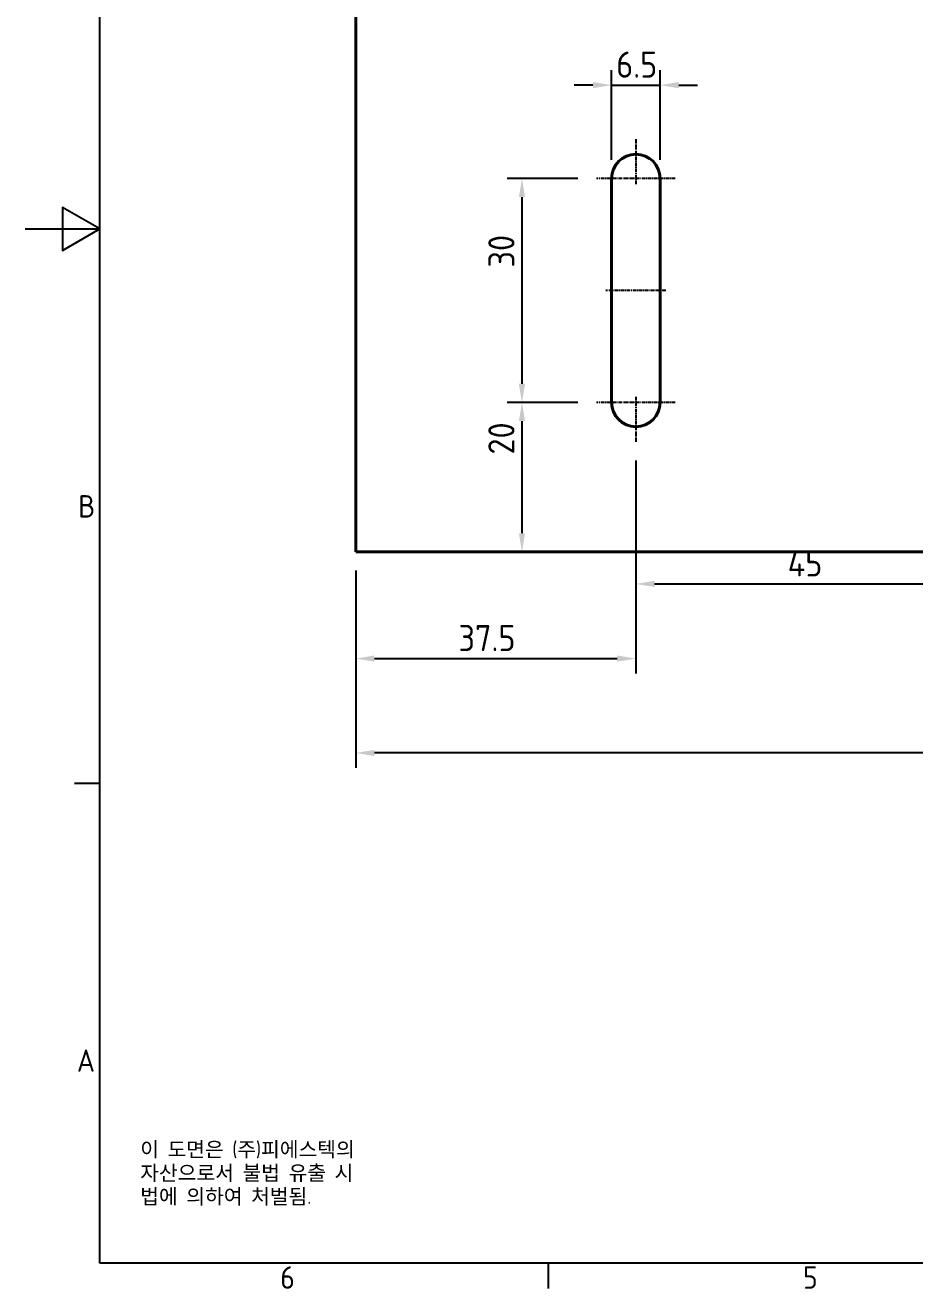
# Model space of a CAD drawing. Header units: millimetres. Extents: x 0 to 420, y 0 to 297.
# Drawn here: x 0 to 119.1, y 6.6 to 175.8 of the extents above; entities that cross this region are included whole.
import ezdxf

# ---------------------------------------------------------------- set-up
doc = ezdxf.new("R2010")
doc.units = ezdxf.units.MM
doc.linetypes.add('CHAIN', pattern=[0.7087, 0.4724, -0.0591, 0.1181, -0.0591])
doc.layers.get('0').update_dxf_attribs({"color": 3, "lineweight": 25, "true_color": 0x00ff00})
for name, color, linetype, lineweight, true_color in [('가시적인 것(ISO)', 3, 'Continuous', 40, 0x00ff00), ('기호(ISO)', 5, 'Continuous', 25, 0x0000ff), ('중심 표식(ISO)', 1, 'Continuous', 25, 0xff0000), ('중심선(ISO)', 1, 'Continuous', 25, 0xff0000), ('치수(ISO)', 2, 'Continuous', 25, 0xffff00)]:
    doc.layers.add(name, color=color, linetype=linetype, lineweight=lineweight, true_color=true_color)
doc.layers.add('경계(ISO)', color=7, linetype='Continuous', lineweight=25)
doc.styles.add('문자 텍스트_PSTEK_POSCO', font='isocp.shx')
doc.styles.add('치수 텍스트_PSTEK_POSCO', font='isocp.shx')
doc.dimstyles.new('치수_PSTEK_POSCO', dxfattribs={"dimtxt": 3.5, "dimasz": 2.5, "dimexe": 2, "dimexo": 2.5, "dimgap": 1, "dimtad": 1, "dimrnd": 1e-08, "dimdsep": 46, "dimtxsty": '치수 텍스트_PSTEK_POSCO', "dimcen": 0.09, "dimdle": 10, "dimclrd": 7, "dimclre": 7, "dimclrt": 2, "dimadec": 1, "dimazin": 2, "dimtfac": 1, "dimtmove": 0, "dimatfit": 3, "dimfxl": 1, "dimtolj": 1, "dimlwd": -1, "dimlwe": -1, "dimarcsym": 0})

# ---------------------------------------------------------------- blocks, each defined once
blk = doc.blocks.new('경계 Default Border')
at = {"layer": '경계(ISO)'}
for p, q in [((10, 74.25000190734863), (6.599999666213989, 74.25000190734863)), ((70, 10), (70, 6.599999666213989))]:
    blk.add_line(p, q, dxfattribs=at)
at = {"layer": '경계(ISO)', "flags": 128}
for points in [[(10, 10), (10, 287.0000076293945), (410, 287.0000076293945), (410, 10), (10, 10)], [(0, 148.5000038146973), (10, 148.5000038146973), (5, 151.3867473602295), (5, 145.6132507324219), (10, 148.5000038146973)]]:
    blk.add_lwpolyline(points, dxfattribs=at)
at = {"layer": '경계(ISO)', "color": 2, "true_color": 0xffff00, "char_height": 3.00000011920929, "attachment_point": 7, "style": '문자 텍스트_PSTEK_POSCO'}
for s, insert in [('B', (7.078270083685684, 109.8463944559917)), ('A', (6.914400698149937, 35.61784856929444)), ('6', (34.14453946055966, 6.57139439638704)), ('5', (104.1445394605597, 6.57139439638704))]:
    blk.add_mtext(s, dxfattribs=dict(at, insert=insert))
blk = doc.blocks.new('*D24')
at = {"layer": 'Defpoints', "color": 0, "transparency": 16777216}
for p in [(44.25864039015554, 105.2554485739374), (209.2586403901555, 105.2554485739375), (44.25864039015554, 78.32059955630866)]:
    blk.add_point(p, dxfattribs=at)
at = {"layer": '치수(ISO)', "color": 7, "transparency": 16777216}
for p, q in [((44.25864039015554, 102.7554485739374), (44.25864039015554, 76.32059955630866)), ((209.2586403901555, 102.7554485739375), (209.2586403901555, 76.32059955630866)), ((206.7586403901555, 78.32059955630866), (46.75864039015554, 78.32059955630866))]:
    blk.add_line(p, q, dxfattribs=at)
for points in [[(46.75864039015554, 78.73726622297534), (46.75864039015554, 77.903932889642), (44.25864039015554, 78.32059955630866)], [(206.7586403901555, 78.73726622297534), (206.7586403901555, 77.903932889642), (209.2586403901555, 78.32059955630866)]]:
    blk.add_solid(points, dxfattribs=at)
at = {"layer": '치수(ISO)', "color": 2, "transparency": 16777216, "insert": (126.3861530167402, 81.07059955630866), "char_height": 3.5, "attachment_point": 4, "style": '치수 텍스트_PSTEK_POSCO'}
blk.add_mtext('\\A1;165', dxfattribs=at)
blk = doc.blocks.new('*D26')
at = {"layer": 'Defpoints', "color": 0, "transparency": 16777216}
for p in [(81.75864039015543, 120.0054485739375), (44.25864039015554, 105.2554485739374), (81.75864039015543, 90.9612440067705)]:
    blk.add_point(p, dxfattribs=at)
at = {"layer": '치수(ISO)', "color": 7, "transparency": 16777216}
for p, q in [((81.75864039015543, 117.5054485739375), (81.75864039015543, 88.9612440067705)), ((44.25864039015554, 102.7554485739374), (44.25864039015554, 88.9612440067705)), ((46.75864039015554, 90.9612440067705), (79.25864039015543, 90.9612440067705))]:
    blk.add_line(p, q, dxfattribs=at)
for points in [[(46.75864039015554, 91.37791067343717), (46.75864039015554, 90.54457734010383), (44.25864039015554, 90.9612440067705)], [(79.25864039015543, 91.37791067343717), (79.25864039015543, 90.54457734010383), (81.75864039015543, 90.9612440067705)]]:
    blk.add_solid(points, dxfattribs=at)
at = {"layer": '치수(ISO)', "color": 2, "transparency": 16777216, "insert": (58.01115301674037, 93.7112440067705), "char_height": 3.5, "attachment_point": 4, "style": '치수 텍스트_PSTEK_POSCO'}
blk.add_mtext('\\A1;37.5', dxfattribs=at)
blk = doc.blocks.new('*D27')
at = {"layer": 'Defpoints', "color": 0, "transparency": 16777216}
for p in [(81.75864039015543, 120.0054485739375), (126.7586403901555, 120.0054485739375), (126.7586403901555, 100.9612440067705)]:
    blk.add_point(p, dxfattribs=at)
at = {"layer": '치수(ISO)', "color": 7, "transparency": 16777216}
for p, q in [((81.75864039015543, 117.5054485739375), (81.75864039015543, 98.9612440067705)), ((126.7586403901555, 117.5054485739375), (126.7586403901555, 98.9612440067705)), ((84.25864039015543, 100.9612440067705), (124.2586403901555, 100.9612440067705))]:
    blk.add_line(p, q, dxfattribs=at)
for points in [[(84.25864039015543, 101.3779106734372), (84.25864039015543, 100.5445773401038), (81.75864039015543, 100.9612440067705)], [(124.2586403901555, 101.3779106734372), (124.2586403901555, 100.5445773401038), (126.7586403901555, 100.9612440067705)]]:
    blk.add_solid(points, dxfattribs=at)
at = {"layer": '치수(ISO)', "color": 2, "transparency": 16777216, "insert": (102.0861530167402, 103.7112440067705), "char_height": 3.5, "attachment_point": 4, "style": '치수 텍스트_PSTEK_POSCO'}
blk.add_mtext('\\A1;45', dxfattribs=at)
blk = doc.blocks.new('*D32')
at = {"layer": 'Defpoints', "color": 0, "transparency": 16777216}
for p in [(76.50864039015539, 155.2554485739375), (66.5086403901554, 125.2554485739375), (76.50864039015543, 125.2554485739375)]:
    blk.add_point(p, dxfattribs=at)
at = {"layer": '치수(ISO)', "color": 7, "transparency": 16777216}
for p, q in [((74.00864039015539, 155.2554485739375), (64.5086403901554, 155.2554485739375)), ((66.5086403901554, 152.7554485739375), (66.5086403901554, 127.7554485739375)), ((74.00864039015543, 125.2554485739375), (64.5086403901554, 125.2554485739375))]:
    blk.add_line(p, q, dxfattribs=at)
for points in [[(66.09197372348874, 152.7554485739375), (66.92530705682208, 152.7554485739375), (66.5086403901554, 155.2554485739375)], [(66.09197372348874, 127.7554485739375), (66.92530705682208, 127.7554485739375), (66.5086403901554, 125.2554485739375)]]:
    blk.add_solid(points, dxfattribs=at)
at = {"layer": '치수(ISO)', "color": 2, "transparency": 16777216, "insert": (63.75864039015539, 143.3290706211816), "char_height": 3.5, "attachment_point": 4, "rotation": 90, "style": '치수 텍스트_PSTEK_POSCO'}
blk.add_mtext('\\A1;30', dxfattribs=at)
blk = doc.blocks.new('*D33')
at = {"layer": 'Defpoints', "color": 0, "transparency": 16777216}
for p in [(85.0086403901554, 167.7559871392649), (78.5086403901554, 155.2554485739375), (85.0086403901554, 155.2554485739375)]:
    blk.add_point(p, dxfattribs=at)
at = {"layer": '치수(ISO)', "color": 7, "transparency": 16777216}
for p, q in [((78.5086403901554, 157.7554485739375), (78.5086403901554, 169.7559871392649)), ((85.0086403901554, 157.7554485739375), (85.0086403901554, 169.7559871392649)), ((76.0086403901554, 167.7559871392649), (73.5086403901554, 167.7559871392649)), ((78.5086403901554, 167.7559871392649), (85.0086403901554, 167.7559871392649)), ((87.5086403901554, 167.7559871392649), (90.0086403901554, 167.7559871392649))]:
    blk.add_line(p, q, dxfattribs=at)
for points in [[(76.0086403901554, 168.1726538059315), (76.0086403901554, 167.3393204725982), (78.5086403901554, 167.7559871392649)], [(87.5086403901554, 168.1726538059315), (87.5086403901554, 167.3393204725982), (85.0086403901554, 167.7559871392649)]]:
    blk.add_solid(points, dxfattribs=at)
at = {"layer": '치수(ISO)', "color": 2, "transparency": 16777216, "insert": (79.1314286072913, 170.5059871392649), "char_height": 3.5, "attachment_point": 4, "style": '치수 텍스트_PSTEK_POSCO'}
blk.add_mtext('\\A1;6.5', dxfattribs=at)
blk = doc.blocks.new('*D34')
at = {"layer": 'Defpoints', "color": 0, "transparency": 16777216}
for p in [(76.50864039015543, 125.2554485739375), (64.62582789015579, 105.2554485739374), (66.50864039015545, 105.2554485739374)]:
    blk.add_point(p, dxfattribs=at)
at = {"layer": '치수(ISO)', "color": 7, "transparency": 16777216}
for p, q in [((74.00864039015543, 125.2554485739375), (64.50864039015545, 125.2554485739375)), ((66.50864039015545, 122.7554485739375), (66.50864039015545, 107.7554485739374))]:
    blk.add_line(p, q, dxfattribs=at)
for points in [[(66.09197372348878, 122.7554485739375), (66.92530705682212, 122.7554485739375), (66.50864039015545, 125.2554485739375)], [(66.09197372348878, 107.7554485739374), (66.92530705682212, 107.7554485739374), (66.50864039015545, 105.2554485739374)]]:
    blk.add_solid(points, dxfattribs=at)
at = {"layer": '치수(ISO)', "color": 2, "transparency": 16777216, "insert": (63.75829590196645, 118.2846316448036), "char_height": 3.5, "attachment_point": 4, "rotation": 90, "style": '치수 텍스트_PSTEK_POSCO'}
blk.add_mtext('\\A1;20', dxfattribs=at)

msp = doc.modelspace()

# ---------------------------------------------------------------- linework, layer by layer
at = {"layer": '가시적인 것(ISO)'}
for p, q in [((44.25864039015554, 105.2554485739374), (44.25864039015551, 205.2554485739374)), ((78.50864039015542, 125.2554485739375), (78.5086403901554, 155.2554485739375)), ((85.0086403901554, 155.2554485739375), (85.00864039015542, 125.2554485739375)), ((209.2586403901555, 105.2554485739375), (44.25864039015554, 105.2554485739374))]:
    msp.add_line(p, q, dxfattribs=at)
for centre, start, end in [((81.75864039015539, 155.2554485739375), 0, 180), ((81.75864039015543, 125.2554485739375), 180, 0)]:
    msp.add_arc(centre, 3.250000000000002, start, end, dxfattribs=at)
at = {"layer": '중심 표식(ISO)', "linetype": 'CHAIN'}
for p, q in [((81.75864039015539, 160.5054485739375), (81.75864039015539, 154.5054485739375)), ((87.0086403901554, 155.2554485739375), (76.50864039015539, 155.2554485739375)), ((87.00864039015543, 125.2554485739375), (76.50864039015543, 125.2554485739375)), ((81.75864039015543, 126.0054485739374), (81.75864039015543, 120.0054485739375))]:
    msp.add_line(p, q, dxfattribs=at)
at = {"layer": '중심선(ISO)', "linetype": 'CHAIN'}
msp.add_line((85.7586403901554, 140.2554485739375), (77.75864039015542, 140.2554485739375), dxfattribs=at)

# ---------------------------------------------------------------- block references
msp.add_blockref('경계 Default Border', (0, 0))

# ---------------------------------------------------------------- texts
at = {"layer": '기호(ISO)', "color": 7, "insert": (15.39462540488438, 26.22827243992431), "char_height": 2.000000029802322, "width": 51.24013826054251, "attachment_point": 1, "line_spacing_factor": 0.9442214369773865, "style": '문자 텍스트_PSTEK_POSCO'}
msp.add_mtext('{이 도면은 (주)피에스텍의\\P자산으로서 불법 유출 시 \\P법에 의하여 처벌됨.}', dxfattribs=at)

# ---------------------------------------------------------------- dimensions: what is measured, and where the dimension line sits
at = {"layer": '치수(ISO)', "color": 7}
for base, p1, p2, override, picture, middle in [((85.0086403901554, 167.7559871392649), (78.5086403901554, 155.2554485739375), (85.0086403901554, 155.2554485739375), {"dimdec": 2, "dimtp": 0, "dimtm": -0, "dimtdec": 2, "dimtofl": 1, "dimatfit": 1}, '*D33', (81.7586403901554, 167.7559871392649)), ((81.75864039015543, 90.9612440067705), (44.25864039015554, 105.2554485739374), (81.75864039015543, 120.0054485739375), {"dimdec": 2, "dimtp": 0, "dimtm": -0, "dimtdec": 2, "dimtofl": 0, "dimatfit": 1}, '*D26', (61.75864039015566, 90.9612440067705))]:
    dim = msp.add_linear_dim(base=base, p1=p1, p2=p2, dimstyle='치수_PSTEK_POSCO', override=override, dxfattribs=at)
    dim.commit()
    dim.dimension.update_dxf_attribs({"geometry": picture, "text_midpoint": middle, "dimtype": 160})
for base, p1, p2, angle, override, picture, middle in [((66.5086403901554, 125.2554485739375), (76.50864039015539, 155.2554485739375), (76.50864039015543, 125.2554485739375), 90, {"dimdec": 2, "dimtp": 0, "dimtm": -0, "dimtdec": 2, "dimtofl": 0, "dimatfit": 1}, '*D32', (66.50864039015539, 145.2554485739375)), ((66.50864039015545, 105.2554485739374), (76.50864039015543, 125.2554485739375), (64.62582789015579, 105.2554485739374), 90, {"dimdec": 2, "dimse2": 1, "dimtp": 0, "dimtm": -0, "dimtdec": 2, "dimtofl": 0, "dimatfit": 1}, '*D34', (66.50864039015543, 120.2554485739374)), ((126.7586403901555, 100.9612440067705), (81.75864039015543, 120.0054485739375), (126.7586403901555, 120.0054485739375), 180, {"dimdec": 2, "dimtp": 0, "dimtm": -0, "dimtdec": 2, "dimtofl": 0, "dimatfit": 1}, '*D27', (104.2586403901555, 100.9612440067705)), ((44.25864039015554, 78.32059955630866), (209.2586403901555, 105.2554485739375), (44.25864039015554, 105.2554485739374), 180, {"dimdec": 2, "dimtp": 0, "dimtm": -0, "dimtdec": 2, "dimtofl": 0, "dimatfit": 1}, '*D24', (129.2586403901555, 78.32059955630866))]:
    dim = msp.add_linear_dim(base=base, p1=p1, p2=p2, angle=angle, dimstyle='치수_PSTEK_POSCO', override=override, dxfattribs=at)
    dim.commit()
    dim.dimension.update_dxf_attribs({"geometry": picture, "text_midpoint": middle, "dimtype": 160})

doc.saveas('drawing.dxf')
